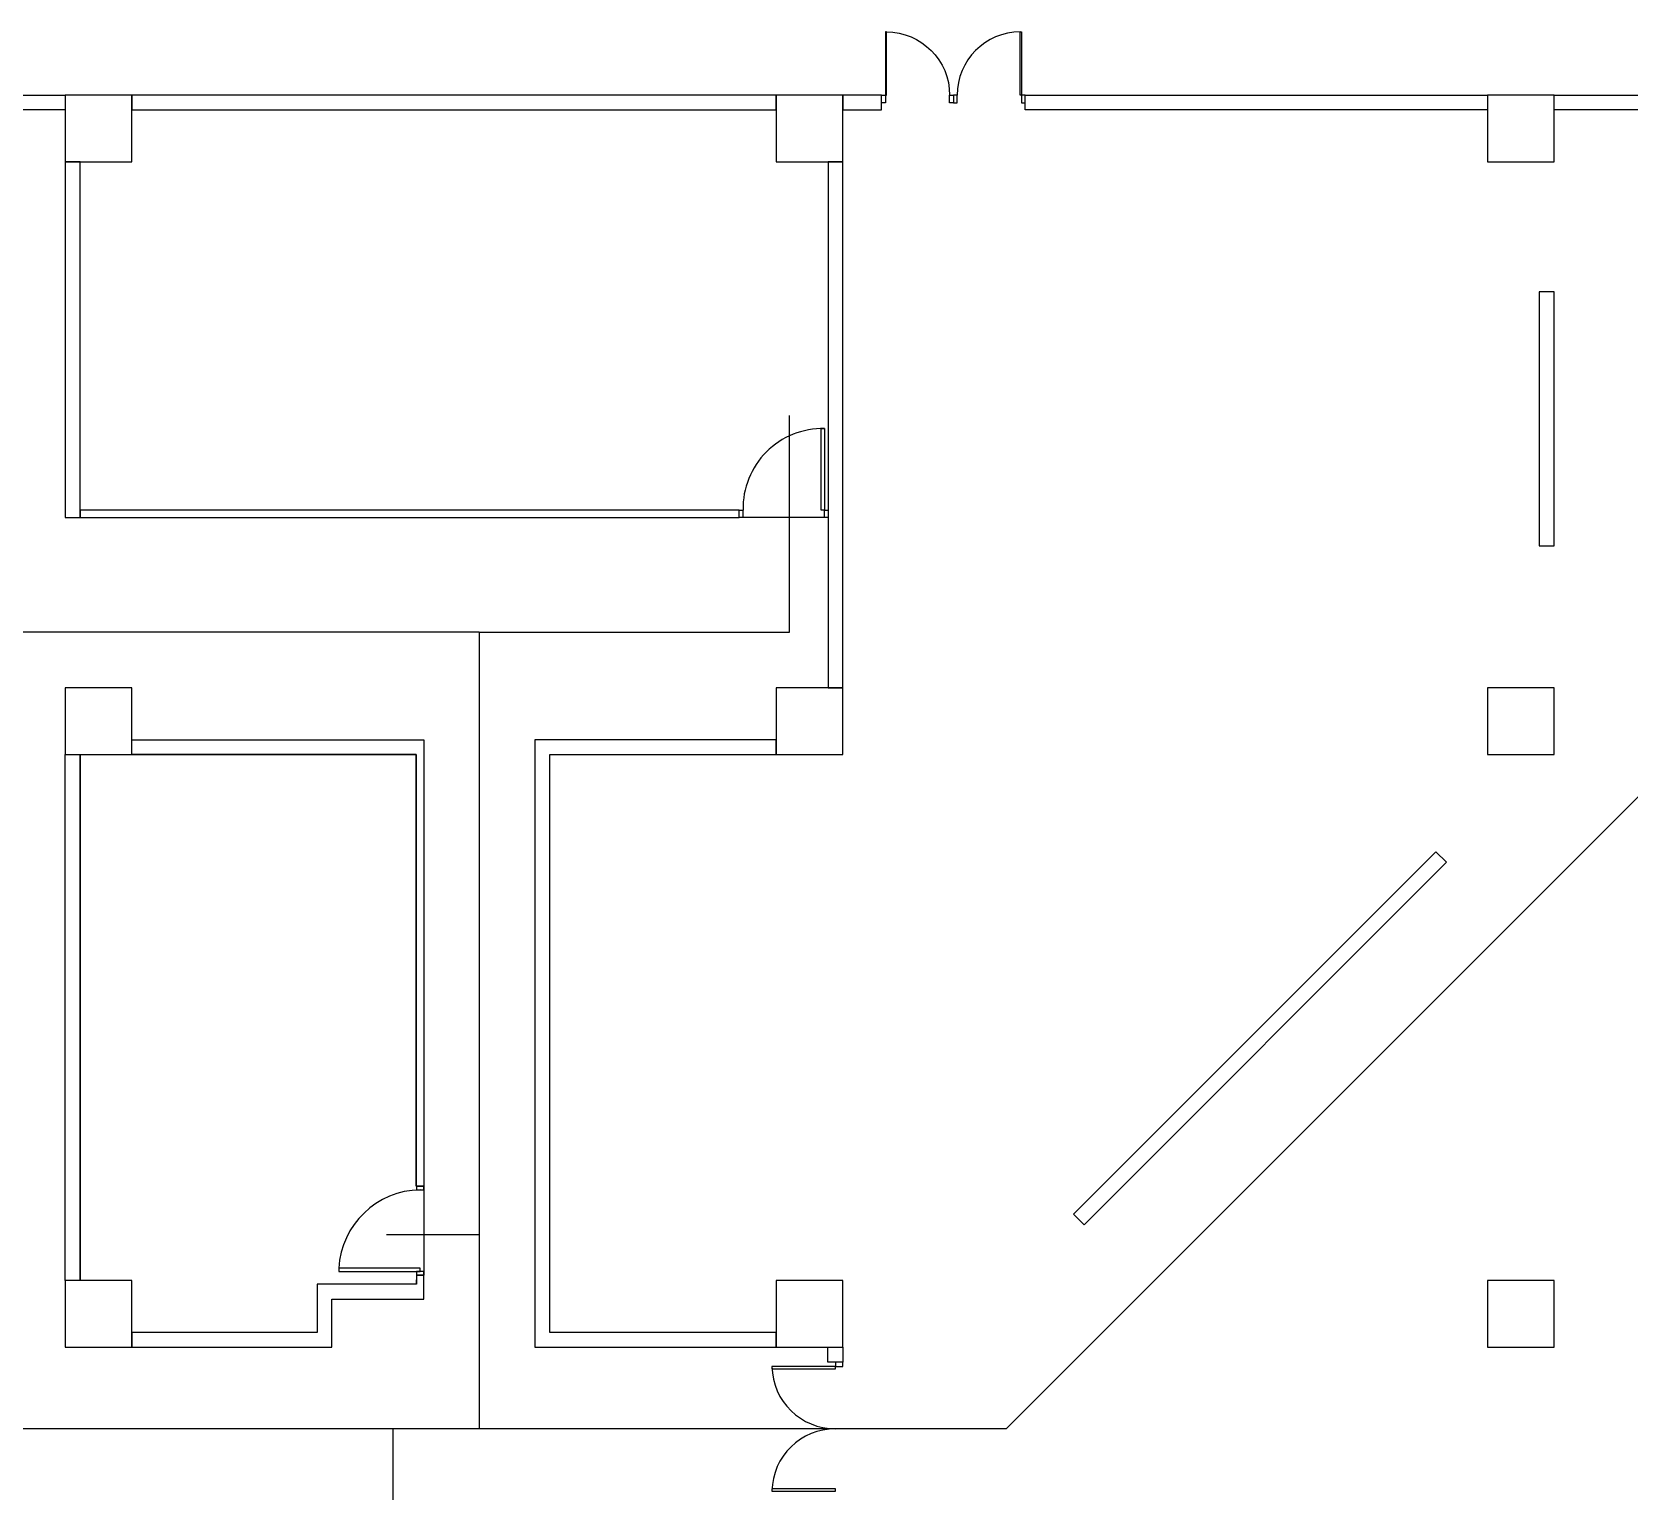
# Model space of a CAD drawing. Header units: centimetres. Extents: x -586 to 10005, y 1793 to 5385.
# Drawn here: x 5130 to 7286, y 3416 to 5385 of the extents above; entities that cross this region are included whole.
import ezdxf

# ---------------------------------------------------------------- set-up
doc = ezdxf.new("R2010")
doc.units = ezdxf.units.CM
doc.header["$MEASUREMENT"] = 0
for name, color, linetype in [('Doors', 4, 'Continuous'), ('Offices', 50, 'Continuous'), ('Path', 3, 'Continuous'), ('Walls', 6, 'Continuous')]:
    doc.layers.add(name, color=color, linetype=linetype)

# ---------------------------------------------------------------- blocks, each defined once
blk = doc.blocks.new('A$Cdecb4578')
at = {"layer": 'Doors'}
for points in [[(0, 115), (110, 115), (110, 110.6), (0, 110.6)], [(110, 120), (120, 120), (120, 115), (110, 115)], [(110, 5), (120, 5), (120, 0), (110, 0)]]:
    blk.add_lwpolyline(points, close=True, dxfattribs=at)
blk.add_arc((107.8, 112.8), 107.8, 178.8309, 271.1691, dxfattribs=at)
blk = doc.blocks.new('A$Ceff24fad')
at = {"layer": 'Doors'}
for points in [[(85.3, 91.8), (85.3, 90.3), (0, 90.3), (0, 91.8)], [(85.3, 91.8), (95.5, 91.8), (95.5, 96.8), (85.3, 96.8)], [(85.3, 0), (95.5, 0), (95.5, 5), (85.3, 5)]]:
    blk.add_lwpolyline(points, close=True, dxfattribs=at)
blk.add_arc((85.3, 90.3), 85.3, 180, 270, dxfattribs=at)

msp = doc.modelspace()

# ---------------------------------------------------------------- linework, layer by layer
at = {"layer": 'Doors'}
for points in [[(5648.5, 3822.3), (5658.5, 3822.3), (5658.5, 3827.3), (5648.5, 3827.3)], [(5543.7, 3712), (5653.7, 3712), (5653.7, 3716.4), (5543.7, 3716.4)], [(5648.7, 3707), (5658.7, 3707), (5658.7, 3712), (5648.7, 3712)], [(6128.5, 3580.8), (6214.5, 3580.8), (6214.5, 3583.8), (6128.5, 3583.8)], [(6214.5, 3583.8), (6224.5, 3583.8), (6224.5, 3589.8), (6214.5, 3589.8)], [(6128.5, 3415.8), (6214.5, 3415.8), (6214.5, 3418.8), (6128.5, 3418.8)]]:
    msp.add_lwpolyline(points, close=True, dxfattribs=at)
for centre, radius, start, end in [((5655.8, 3710.1), 112.3, 91.1538, 176.6044), ((6214.2, 3585.5), 85.7, 181.1543, 270.1938), ((6214.2, 3414.1), 85.7, 89.8062, 178.8457)]:
    msp.add_arc(centre, radius, start, end, dxfattribs=at)
at = {"layer": 'Offices', "color": 6}
for points in [[(6204.5, 4729.8), (6084.5, 4729.8), (6084.5, 4739.8), (5194.5, 4739.8), (5194.5, 5209.8), (5264.5, 5209.8), (5264.5, 5279.8), (6134.5, 5279.8), (6134.5, 5209.8), (6204.5, 5209.8)], [(5648.3, 3827.3), (5658.7, 3827.3), (5658.7, 3707), (5648.5, 3707), (5648.3, 3694.8), (5514.5, 3694.8), (5514.5, 3629.8), (5264.5, 3629.8), (5264.5, 3699.8), (5194.5, 3699.8), (5194.5, 4409.8), (5264.5, 4409.8), (5648.3, 4409.8)]]:
    msp.add_lwpolyline(points, close=True, dxfattribs=at)
at = {"layer": 'Path'}
for p, q in [((6152.1, 4575.1), (6152.1, 4867.6)), ((5733.5, 4575.1), (5084.5, 4575.1)), ((5733.5, 4575.1), (5733.5, 3499.8)), ((5733.5, 4575.1), (6152.1, 4575.1)), ((6445, 3499.8), (7334.5, 4389.3)), ((5733.7, 3761.4), (5608.2, 3761.4)), ((6445, 3499.8), (73.8, 3499.8)), ((5617, 2907.3), (5617, 3499.8))]:
    msp.add_line(p, q, dxfattribs=at)
at = {"layer": 'Walls'}
for points in [[(4994.5, 5299.8), (5174.5, 5299.8), (5174.5, 5279.8), (4994.5, 5279.8)], [(5264.5, 5299.8), (5174.5, 5299.8), (5174.5, 5209.8), (5264.5, 5209.8)], [(6134.5, 5299.8), (5264.5, 5299.8), (5264.5, 5279.8), (6134.5, 5279.8)], [(6224.5, 5299.8), (6134.5, 5299.8), (6134.5, 5209.8), (6224.5, 5209.8)], [(6276.7, 5299.8), (6224.5, 5299.8), (6224.5, 5279.8), (6276.7, 5279.8)], [(6470.3, 5299.8), (7094.5, 5299.8), (7094.5, 5279.8), (6470.3, 5279.8)], [(7184.5, 5299.8), (7094.5, 5299.8), (7094.5, 5209.8), (7184.5, 5209.8)], [(7184.5, 5299.8), (8054.5, 5299.8), (8054.5, 5279.8), (7184.5, 5279.8)], [(5174.5, 4729.8), (5194.5, 4729.8), (5194.5, 5209.8), (5174.5, 5209.8)], [(6224.5, 5209.8), (6204.5, 5209.8), (6204.5, 4499.8), (6224.5, 4499.8)], [(7164.5, 4691.7), (7184.5, 4691.7), (7184.5, 5034.4), (7164.5, 5034.4)], [(5194.5, 4729.8), (6084.5, 4729.8), (6084.5, 4739.8), (5194.5, 4739.8)], [(5264.5, 4499.8), (5174.5, 4499.8), (5174.5, 4409.8), (5264.5, 4409.8)], [(6224.5, 4499.8), (6134.5, 4499.8), (6134.5, 4409.8), (6224.5, 4409.8)], [(7184.5, 4499.8), (7094.5, 4499.8), (7094.5, 4409.8), (7184.5, 4409.8)], [(5264.5, 4409.8), (5264.5, 4429.8), (5658.5, 4429.8), (5658.5, 3827.3), (5648.3, 3827.3), (5648.3, 4409.8)], [(5934.5, 3609.8), (6134.5, 3609.8), (6134.5, 3629.8), (5828.5, 3629.8), (5828.5, 4409.8), (6134.5, 4409.8), (6134.5, 4429.8), (5808.5, 4429.8), (5808.5, 3609.8), (5934.5, 3609.8)], [(5194.5, 3699.8), (5174.5, 3699.8), (5174.5, 4409.8), (5194.5, 4409.8)], [(6549.9, 3775.2), (6535.8, 3789.3), (7025, 4278.5), (7039.1, 4264.4)], [(5264.5, 3699.8), (5174.5, 3699.8), (5174.5, 3609.8), (5264.5, 3609.8)], [(5534.5, 3674.8), (5658.5, 3674.8), (5658.7, 3707), (5648.5, 3707), (5648.5, 3694.8), (5514.5, 3694.8), (5514.5, 3629.8), (5264.5, 3629.8), (5264.5, 3609.8), (5534.5, 3609.8)], [(6224.5, 3699.8), (6134.5, 3699.8), (6134.5, 3609.8), (6224.5, 3609.8)], [(7184.5, 3699.8), (7094.5, 3699.8), (7094.5, 3609.8), (7184.5, 3609.8)], [(6224.5, 3589.8), (6204.1, 3589.8), (6204.1, 3609.8), (6224.5, 3609.8)]]:
    msp.add_lwpolyline(points, close=True, dxfattribs=at)

# ---------------------------------------------------------------- block references
at = {"layer": 'Doors', "xscale": -1, "rotation": 90}
msp.add_blockref('A$Ceff24fad', (6373.5, 5385), dxfattribs=at)
at = {"layer": 'Doors', "rotation": 270}
for name, p in [('A$Ceff24fad', (6373.5, 5385)), ('A$Cdecb4578', (6084.5, 4849.8))]:
    msp.add_blockref(name, p, dxfattribs=at)

doc.saveas('drawing.dxf')
